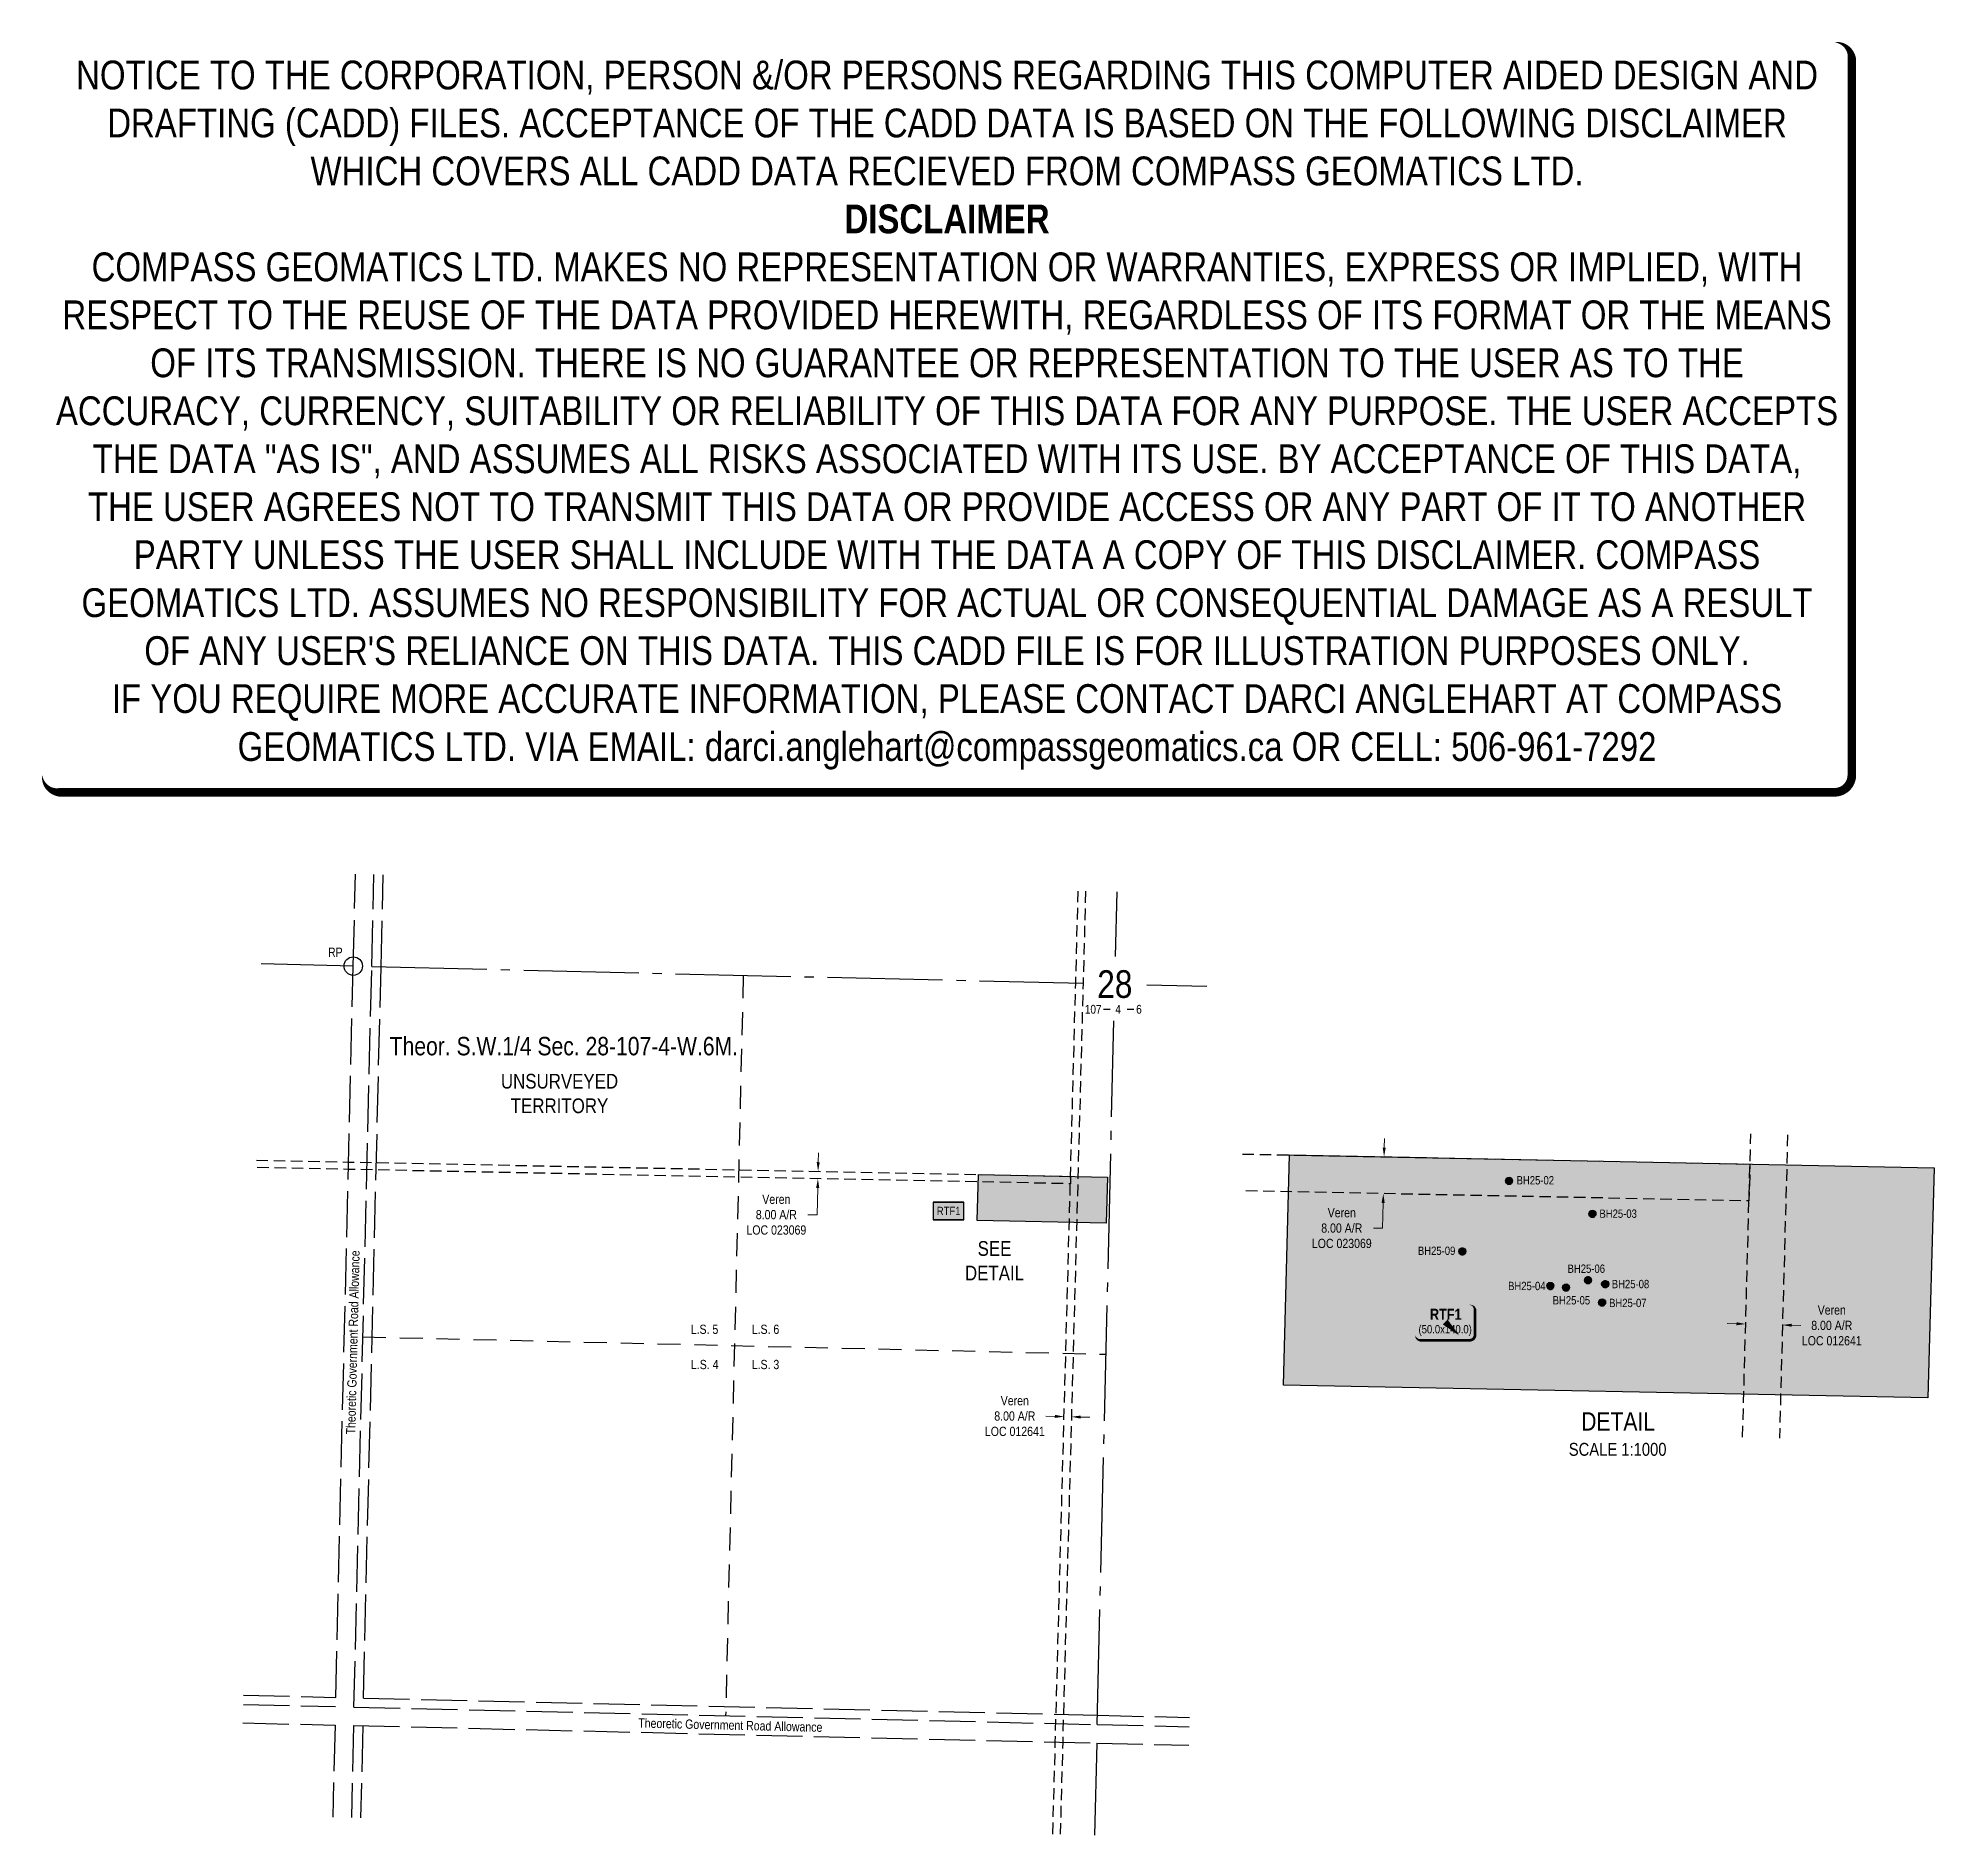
# Model space of a CAD drawing. Extents: x 405088 to 407147, y 6464324 to 6466275.
import ezdxf
from ezdxf.enums import TextEntityAlignment as Align

# ---------------------------------------------------------------- set-up
doc = ezdxf.new("R2010")
doc.units = 0
doc.header["$LTSCALE"] = 5
doc.header["$PDSIZE"] = 0.5
for name, pattern in [('foc-ACCESSROAD', [3.75, 2.5, -1.25]), ('foc-LSD', [8, 5, -3]), ('foc-QUARTERLINE', [33, 25, -3, 2, -3]), ('foc-UNSURVEYED', [12.5, 10, -2.5])]:
    doc.linetypes.add(name, pattern=pattern)
doc.layers.get('Defpoints').update_dxf_attribs({"color": 9})
for name, color, linetype in [('10', 1, 'Continuous'), ('35', 37, 'Continuous'), ('9', 3, 'Continuous'), ('C-AR', 13, 'foc-ACCESSROAD'), ('C-SYMBOL', 7, 'Continuous'), ('DETAIL-T', 7, 'Continuous'), ('L-QSEC', 8, 'foc-QUARTERLINE'), ('L-ROAD-T', 7, 'Continuous'), ('L-SECLBL', 7, 'Continuous'), ('L-SECTION-LSD', 7, 'foc-LSD'), ('L-UNS-T', 3, 'Continuous'), ('L-USEC', 7, 'foc-UNSURVEYED'), ('P-TEMP-BLOCKS', 250, 'Continuous'), ('P-TEMP-H', 41, 'Continuous'), ('P-TEMP_WORKSPACE', 46, 'Continuous')]:
    doc.layers.add(name, color=color, linetype=linetype)
doc.layers.add('C-AR-T', color=13, linetype='Continuous', lineweight=9)
doc.layers.add('DISCLAIMER', color=7, linetype='Continuous', plot=False)
doc.layers.add('P-100m WELL BORE BUFFER', color=7, linetype='Continuous', true_color=0xf5ffd6)
doc.styles.add('100L', font='ARIALN.TTF', dxfattribs={"height": 11})
doc.styles.add('175L', font='ARIALN.TTF', dxfattribs={"height": 20})
doc.styles.add('80', font='ARIALN.TTF', dxfattribs={"height": 10})
doc.styles.add('80CG', font='ARIALN.TTF', dxfattribs={"height": 10})
doc.styles.add('80L', font='ARIALN.TTF', dxfattribs={"height": 10})
doc.styles.add('BOLD', font='ARIALNB.TTF')
doc.styles.add('SIMPLEX', font='ARIALN.TTF')
doc.dimstyles.new('Compass 5 000', dxfattribs={"dimscale": 5, "dimtxt": 9, "dimasz": 2, "dimexe": 0.2, "dimexo": 0.0625, "dimgap": 0.5, "dimtad": 0, "dimtih": 1, "dimtoh": 1, "dimzin": 0, "dimdsep": 46, "dimtxsty": '80CG', "dimcen": 0.1, "dimse1": 1, "dimse2": 1, "dimclrd": 256, "dimclrt": 256, "dimaunit": 1, "dimadec": 4, "dimazin": 0, "dimtfac": 0.06, "dimtofl": 0, "dimtmove": 0, "dimatfit": 1, "dimfxl": 0.2, "dimtolj": 1, "dimtzin": 0, "dimlwd": -1, "dimarcsym": 0})

# ---------------------------------------------------------------- blocks, each defined once
blk = doc.blocks.new('L-SECLBL')
at = {"layer": '9', "color": 7}
for p, q in [((-5.1, -27.8), (-12.3, -27.8)), ((20.7, -27.8), (13.5, -27.8))]:
    blk.add_line(p, q, dxfattribs=at)
at = {"layer": '10', "color": 2, "style": 'SIMPLEX'}
blk.add_attdef('SEC', text='', height=30, dxfattribs=at).set_placement((0, 0), align=Align.MIDDLE)
at = {"layer": '10', "color": 5, "style": '80L'}
blk.add_attdef('TWP', text='', height=9.5, dxfattribs=at).set_placement((-14.4, -27.4), align=Align.MIDDLE_RIGHT)
blk.add_attdef('RGE', text='', height=9.5, dxfattribs=at).set_placement((3.6, -27.4), align=Align.MIDDLE_CENTER)
blk.add_attdef('MER', text='', height=9.5, dxfattribs=at).set_placement((23.2, -27.4), align=Align.MIDDLE_LEFT)
blk = doc.blocks.new('*D32')
at = {"layer": 'C-AR-T', "transparency": 16777216}
for p, q in [((405935.3, 6465054.6), (405935.5, 6465064.6)), ((405934.7, 6465026.6), (405934.1, 6464997.5)), ((405934.1, 6464997.5), (405924.1, 6464997.5))]:
    blk.add_line(p, q, dxfattribs=at)
for points in [[(405933.6, 6465054.6), (405936.9, 6465054.5), (405935.1, 6465044.6)], [(405933, 6465026.6), (405936.4, 6465026.5), (405934.9, 6465036.6)]]:
    blk.add_solid(points, dxfattribs=at)
at = {"layer": 'Defpoints', "color": 0, "transparency": 16777216}
for p in [(405895.2, 6465037.4), (405895.4, 6465045.4), (405934.9, 6465036.6)]:
    blk.add_point(p, dxfattribs=at)
at = {"layer": 'C-AR-T', "transparency": 16777216, "insert": (405889.8, 6464997.5), "char_height": 10, "attachment_point": 5, "style": '80CG'}
blk.add_mtext('\\A1;Veren\\P8.00 A/R\\PLOC 023069', dxfattribs=at)
blk = doc.blocks.new('*D33')
at = {"layer": 'C-AR-T', "transparency": 16777216}
for p, q in [((406192.2, 6464778.5), (406182.2, 6464778.8)), ((406220.2, 6464777.8), (406230.2, 6464777.5))]:
    blk.add_line(p, q, dxfattribs=at)
for points in [[(406192.2, 6464780.2), (406192.1, 6464776.8), (406202.2, 6464778.2)], [(406220.2, 6464779.4), (406220.1, 6464776.1), (406210.2, 6464778)]]:
    blk.add_solid(points, dxfattribs=at)
at = {"layer": 'Defpoints', "color": 0, "transparency": 16777216}
for p in [(406202.2, 6464778.2), (406202.3, 6464781.9), (406210.3, 6464781.6)]:
    blk.add_point(p, dxfattribs=at)
at = {"layer": 'C-AR-T', "transparency": 16777216, "insert": (406148.7, 6464778.8), "char_height": 10, "attachment_point": 5, "style": '80CG'}
blk.add_mtext('\\A1;Veren\\P8.00 A/R\\PLOC 012641', dxfattribs=at)
blk = doc.blocks.new('*U34')
at = {"layer": '35', "color": 3}
blk.add_circle((0, 0), 10, dxfattribs=at)
at = {"layer": '35', "color": 3, "style": '80'}
blk.add_attdef('RP_001', (-27.4, 10.1), '', height=10, dxfattribs=at)
blk = doc.blocks.new('*X36')
at = {"color": 0}
for p, q in [((102.1, -2061.6), (108.8, -2061.6)), ((102.1, -2068.4), (108.8, -2068.4)), ((102.2, -2061.7), (108.8, -2061.7)), ((102.2, -2068.3), (108.7, -2068.3)), ((102.3, -2061.4), (108.6, -2061.4)), ((102.3, -2061.9), (108.6, -2061.9)), ((102.3, -2068.1), (108.6, -2068.1)), ((102.3, -2068.6), (108.7, -2068.6)), ((102.5, -2061.2), (108.5, -2061.2)), ((102.5, -2062), (108.4, -2062)), ((102.5, -2068), (108.4, -2068)), ((102.5, -2068.7), (108.5, -2068.7)), ((102.6, -2062.2), (108.3, -2062.2)), ((102.7, -2061.1), (108.2, -2061.1)), ((102.7, -2067.8), (108.3, -2067.8)), ((102.7, -2068.9), (108.3, -2068.9)), ((102.8, -2062.3), (108.1, -2062.3)), ((102.8, -2067.7), (108.1, -2067.7)), ((102.9, -2060.9), (108, -2060.9)), ((102.9, -2069.1), (108, -2069.1)), ((103, -2062.5), (108, -2062.5)), ((103, -2067.5), (108, -2067.5)), ((103.1, -2062.7), (107.8, -2062.7)), ((103.1, -2067.3), (107.8, -2067.3)), ((103.2, -2060.8), (107.7, -2060.8)), ((103.2, -2069.2), (107.8, -2069.2)), ((103.3, -2062.8), (107.7, -2062.8)), ((103.3, -2067.2), (107.6, -2067.2)), ((103.4, -2063), (107.5, -2063)), ((103.4, -2067), (107.5, -2067)), ((103.5, -2060.6), (107.4, -2060.6)), ((103.5, -2069.4), (107.4, -2069.4)), ((103.6, -2063.1), (107.3, -2063.1)), ((103.6, -2066.9), (107.3, -2066.9)), ((103.7, -2063.3), (107.2, -2063.3)), ((103.8, -2066.7), (107.2, -2066.7)), ((103.9, -2060.5), (107, -2060.5)), ((103.9, -2063.4), (107, -2063.4)), ((103.9, -2066.6), (107, -2066.6)), ((103.9, -2069.5), (107.1, -2069.5)), ((104.1, -2063.6), (106.9, -2063.6)), ((104.1, -2066.4), (106.9, -2066.4)), ((104.2, -2063.7), (106.7, -2063.7)), ((104.2, -2066.2), (106.7, -2066.2)), ((104.4, -2063.9), (106.6, -2063.9)), ((104.4, -2066.1), (106.6, -2066.1)), ((104.4, -2069.7), (106.5, -2069.7)), ((104.5, -2060.3), (106.5, -2060.3)), ((104.5, -2064.1), (106.4, -2064.1)), ((104.5, -2065.9), (106.4, -2065.9)), ((104.7, -2064.2), (106.3, -2064.2)), ((104.7, -2065.8), (106.2, -2065.8)), ((104.8, -2064.4), (106.1, -2064.4)), ((104.8, -2065.6), (106.1, -2065.6)), ((105, -2064.5), (105.9, -2064.5)), ((105, -2065.5), (105.9, -2065.5)), ((105.1, -2064.7), (105.8, -2064.7)), ((105.2, -2065.3), (105.8, -2065.3)), ((105.3, -2064.8), (105.6, -2064.8)), ((105.3, -2065.2), (105.6, -2065.2))]:
    blk.add_line(p, q, dxfattribs=at)
blk = doc.blocks.new('Pile')
h = blk.add_hatch(color=255)
h.dxf.hatch_style = 1
edge = h.paths.add_edge_path()
edge.add_arc((0, 0), 0.868, 0, 360)
at = {"color": 224}
for p, q in [((0.54, -0.54), (-0.54, 0.54)), ((-0.54, -0.54), (0.54, 0.54))]:
    blk.add_line(p, q, dxfattribs=at)
blk.add_circle((0, 0), 0.768, dxfattribs=at)
at = {"color": 224, "xscale": 0.16, "yscale": 0.16, "zscale": 0.16}
blk.add_blockref('*X36', (-16.87, 330.4), dxfattribs=at)
blk = doc.blocks.new('*D37')
at = {"layer": 'C-AR-T', "transparency": 16777216}
for p, q in [((406549.8, 6465070.4), (406550, 6465080.4)), ((406548.6, 6465010.4), (406548, 6464982.9)), ((406548, 6464982.9), (406538, 6464982.9))]:
    blk.add_line(p, q, dxfattribs=at)
for points in [[(406548.1, 6465070.4), (406551.4, 6465070.3), (406549.6, 6465060.4)], [(406546.9, 6465010.4), (406550.3, 6465010.3), (406548.8, 6465020.4)]]:
    blk.add_solid(points, dxfattribs=at)
at = {"layer": 'Defpoints', "color": 0, "transparency": 16777216}
for p in [(406549.6, 6465060.4), (406573.7, 6465059.9), (406572.9, 6465019.9)]:
    blk.add_point(p, dxfattribs=at)
at = {"layer": 'C-AR-T', "transparency": 16777216, "insert": (406503.7, 6464982.9), "char_height": 10, "attachment_point": 5, "style": '80CG'}
blk.add_mtext('\\A1;Veren\\P8.00 A/R\\PLOC 023069', dxfattribs=at)
blk = doc.blocks.new('*D38')
at = {"layer": 'C-AR-T', "transparency": 16777216}
for p, q in [((406932.2, 6464879.1), (406922.2, 6464879.3)), ((406992.2, 6464877.5), (407002.2, 6464877.2))]:
    blk.add_line(p, q, dxfattribs=at)
for points in [[(406932.3, 6464880.7), (406932.2, 6464877.4), (406942.2, 6464878.8)], [(406992.2, 6464879.1), (406992.1, 6464875.8), (406982.2, 6464877.7)]]:
    blk.add_solid(points, dxfattribs=at)
at = {"layer": 'Defpoints', "color": 0, "transparency": 16777216}
for p in [(406942.4, 6464887.2), (406982.4, 6464886.1), (406982.2, 6464877.7)]:
    blk.add_point(p, dxfattribs=at)
at = {"layer": 'C-AR-T', "transparency": 16777216, "insert": (407035.7, 6464877.2), "char_height": 10, "attachment_point": 5, "style": '80CG'}
blk.add_mtext('\\A1;Veren\\P8.00 A/R\\PLOC 012641', dxfattribs=at)
blk = doc.blocks.new('*U39')
at = {"true_color": 0xff8aff}
h = blk.add_hatch(color=211, dxfattribs=at)
edge = h.paths.add_edge_path()
edge.add_line((-26.5, -20), (26.5, -20))
edge.add_arc((26.5, -14), 6, 270, 360)
edge.add_line((32.5, -14), (32.5, 12.5))
edge.add_arc((26.5, 12.5), 6, 0, 90)
edge.add_line((26.5, 18.5), (-26.5, 18.5))
edge.add_arc((-26.5, 12.5), 6, 90, 180)
edge.add_line((-32.5, 12.5), (-32.5, -14))
edge.add_arc((-26.5, -14), 6, 180, 270)
at = {"color": 250, "flags": 128}
blk.add_lwpolyline([(-26.5, -20, 3, 3, 0), (26.5, -20, 3, 3, 0.414214), (32.5, -14, 3, 3, 0), (32.5, 12.5, 3, 0, 0.414214), (26.5, 18.5, 0, 0, 0), (-26.5, 18.5, 0, 0, 0.414214), (-32.5, 12.5, 0, 0, 0), (-32.5, -14, 0, 3, 0.414214)], format="xyseb", close=True, dxfattribs=at)
at = {"flags": 128}
blk.add_lwpolyline([(15.1, -14.7, 0, 7.5, 0), (0, 0, 0, 0, 0)], format="xyseb", dxfattribs=at)
at = {"color": 250}
for tag, p, height, style in [('TEMP_AREA_W1_001', (-9.2, 2.2), 12, 'BOLD'), ('ENTER_TEXT_001', (-30.7, -12.5), 9, '80')]:
    blk.add_attdef(tag, p, '', height=height, dxfattribs=dict(at, style=style))
blk = doc.blocks.new('Temp_Area_Small_Pink')
at = {"true_color": 0xff8aff}
h = blk.add_hatch(color=211, dxfattribs=at)
h.dxf.hatch_style = 1
h.paths.add_polyline_path([(-16.8, -9.4), (16.3, -9.4), (16.3, 9.1), (-16.8, 9.1)])
at = {"color": 250}
for points in [[(-17, -9.6), (16.5, -9.6), (16.5, 9.3), (-17, 9.3)], [(-16.9, -9.5), (16.4, -9.5), (16.4, 9.2), (-16.9, 9.2)]]:
    blk.add_lwpolyline(points, close=True, dxfattribs=at)
at = {"color": 250, "style": '80L'}
blk.add_attdef('TEMPORARY', text='', height=9, dxfattribs=at).set_placement((0, -0.1), align=Align.MIDDLE_CENTER)
blk = doc.blocks.new('Disclaimer_Legal')
at = {"layer": 'DISCLAIMER', "color": 254, "flags": 128}
blk.add_lwpolyline([(-3612.9, -1104.6, 37.5, 37.5, 0), (4096.1, -1104.6, 37.5, 37.5, 0.414214), (4171.1, -1029.6, 37.5, 37.5, 0), (4171.1, 2078.7, 37.5, 0, 0.414214), (4096.1, 2153.7, 0, 0, 0), (-3612.9, 2153.7, 0, 0, 0.414214), (-3687.9, 2078.7, 0, 0, 0), (-3687.9, -1029.6, 0, 37.5, 0.414214)], format="xyseb", close=True, dxfattribs=at)
at = {"layer": 'DISCLAIMER', "color": 254, "insert": (241.6, 533.9), "char_height": 125, "width": 7717.568, "attachment_point": 5, "style": '80'}
blk.add_mtext('NOTICE TO THE CORPORATION, PERSON &/OR PERSONS REGARDING THIS COMPUTER AIDED DESIGN AND DRAFTING (CADD) FILES. ACCEPTANCE OF THE CADD DATA IS BASED ON THE FOLLOWING DISCLAIMER WHICH COVERS ALL CADD DATA RECIEVED FROM COMPASS GEOMATICS LTD.\\P{\\fArial Narrow|b1|i0|c0|p34;DISCLAIMER}\\PCOMPASS GEOMATICS LTD. MAKES NO REPRESENTATION OR WARRANTIES, EXPRESS OR IMPLIED, WITH RESPECT TO THE REUSE OF THE DATA PROVIDED HEREWITH, REGARDLESS OF ITS FORMAT OR THE MEANS OF ITS TRANSMISSION. THERE IS NO GUARANTEE OR REPRESENTATION TO THE USER AS TO THE ACCURACY, CURRENCY, SUITABILITY OR RELIABILITY OF THIS DATA FOR ANY PURPOSE. THE USER ACCEPTS THE DATA "AS IS", AND ASSUMES ALL RISKS ASSOCIATED WITH ITS USE. BY ACCEPTANCE OF THIS DATA, THE USER AGREES NOT TO TRANSMIT THIS DATA OR PROVIDE ACCESS OR ANY PART OF IT TO ANOTHER PARTY UNLESS THE USER SHALL INCLUDE WITH THE DATA A COPY OF THIS DISCLAIMER. COMPASS GEOMATICS LTD. ASSUMES NO RESPONSIBILITY FOR ACTUAL OR CONSEQUENTIAL DAMAGE AS A RESULT OF ANY USER\'S RELIANCE ON THIS DATA. THIS CADD FILE IS FOR ILLUSTRATION PURPOSES ONLY.\\PIF YOU REQUIRE MORE ACCURATE INFORMATION, PLEASE CONTACT DARCI ANGLEHART AT COMPASS GEOMATICS LTD. VIA EMAIL: darci.anglehart@compassgeomatics.ca OR CELL: 506-961-7292', dxfattribs=at)

msp = doc.modelspace()

# ---------------------------------------------------------------- hatches: boundary and pattern name
at = {"layer": 'P-TEMP-H'}
h = msp.add_hatch(color=256, dxfattribs=at)
h.dxf.hatch_style = 1
h.paths.add_polyline_path([(406446.981, 6465062.4), (407146.771, 6465048.505), (407140.052, 6464798.595), (406440.262, 6464812.49)])
h = msp.add_hatch(color=256, dxfattribs=at)
h.dxf.hatch_style = 1
h.paths.add_polyline_path([(406109.221, 6465041.122), (406249.179, 6465038.342), (406247.835, 6464988.361), (406107.878, 6464991.14)])

# ---------------------------------------------------------------- linework, layer by layer
at = {"layer": 'C-AR', "flags": 128}
for points in [[(406189.997, 6464324.833), (406192.684, 6464424.792), (406193.495, 6464454.946), (406208.987, 6465031.139), (406209.202, 6465039.136), (406214.843, 6465248.99), (406217.531, 6465348.958)], [(406225.528, 6465348.77), (406222.841, 6465248.803), (406201.493, 6464454.758), (406200.682, 6464424.605), (406197.994, 6464324.645)], [(406938.909, 6464755.856), (406945.809, 6465012.485), (406946.883, 6465052.474), (406947.767, 6465085.374)], [(406987.75, 6465084.299), (406978.891, 6464754.781)], [(405325.327, 6465056.687), (405425.308, 6465054.701), (405455.466, 6465054.103), (406209.202, 6465039.136), (406208.987, 6465031.139), (405455.275, 6465046.1), (405425.116, 6465046.698), (405325.135, 6465048.683)], [(406395.832, 6465063.416), (406946.883, 6465052.474), (406945.809, 6465012.485), (406395.038, 6465023.418)]]:
    msp.add_lwpolyline(points, dxfattribs=at)
at = {"layer": 'L-QSEC'}
for p, q in [((406257.994, 6465277.989), (406259.659, 6465347.968)), ((405430.414, 6465267.438), (405330.441, 6465269.789)), ((405450.528, 6465266.965), (406222.767, 6465248.807)), ((406292.03, 6465247.179), (406357.253, 6465245.645)), ((406238.15, 6464443.853), (406256.329, 6465208.009)), ((406237.672, 6464423.739), (406235.294, 6464323.768))]:
    msp.add_line(p, q, dxfattribs=at)
at = {"layer": 'L-SECTION-LSD'}
for p, q in [((405853.897, 6465257.481), (405834.683, 6464453.341)), ((405440.879, 6464864.891), (406247.715, 6464845.918))]:
    msp.add_line(p, q, dxfattribs=at)
at = {"layer": 'L-USEC'}
for p, q in [((405430.414, 6465267.438), (405432.813, 6465367.41)), ((405450.528, 6465266.956), (405452.928, 6465366.937)), ((405460.57, 6465266.729), (405462.969, 6465366.701)), ((405411.357, 6464473.343), (405430.414, 6465267.438)), ((405431.23, 6464462.828), (405450.528, 6465266.956)), ((405441.512, 6464472.634), (405460.57, 6465266.729)), ((405311.384, 6464475.693), (405411.357, 6464473.343)), ((405311.143, 6464465.652), (405411.106, 6464463.302)), ((405431.23, 6464462.828), (406238.145, 6464443.853)), ((405441.512, 6464472.634), (406238.389, 6464453.894)), ((406238.389, 6464453.894), (406338.361, 6464451.543)), ((405310.661, 6464445.538), (405410.633, 6464443.187)), ((405410.633, 6464443.187), (405408.234, 6464343.217)), ((405430.747, 6464442.714), (405428.349, 6464342.744)), ((405430.747, 6464442.714), (406237.672, 6464423.739)), ((405440.788, 6464442.478), (405438.389, 6464342.508)), ((406238.144, 6464443.853), (406338.122, 6464441.503)), ((406237.672, 6464423.739), (406337.643, 6464421.388))]:
    msp.add_line(p, q, dxfattribs=at)
at = {"layer": 'P-TEMP_WORKSPACE'}
for points in [[(406446.981, 6465062.4), (407146.771, 6465048.505), (407140.052, 6464798.595), (406440.262, 6464812.49)], [(406109.221, 6465041.122), (406249.179, 6465038.342), (406247.835, 6464988.361), (406107.878, 6464991.14)]]:
    msp.add_lwpolyline(points, close=True, dxfattribs=at)

# ---------------------------------------------------------------- block references
for name, p, xscale, yscale, zscale in [('Disclaimer_Legal', (406014.713, 6465732.364), 0.25, 0.25, 0.25), ('Pile', (406685.316, 6465034.314), 4.998184999999999, 4.998184999999999, 4.998184999999999), ('Pile', (406775.813, 6464998.453), 4.998184999999999, 4.998184999999999, 4.998184999999999), ('Pile', (406634.592, 6464957.722), 4.998184999999999, 4.998184999999999, 4.998184999999999), ('Pile', (406771.051, 6464926.472), 4.998184999999999, 4.998184999999999, 4.998184999999999), ('Pile', (406789.672, 6464922.206), 4.998184999999999, 4.998184999999999, 4.998184999999999), ('Pile', (406730.175, 6464920.166), 4.998184999999999, 4.998184999999999, 4.998184999999999), ('Pile', (406747.196, 6464918.426), 4.998184999999999, 4.998184999999999, 4.998184999999999), ('Pile', (406786.346, 6464902.185), 4.998184999999999, 4.998184999999999, 4.998184999999999)]:
    msp.add_blockref(name, p, dxfattribs=dict(xscale=xscale, yscale=yscale, zscale=zscale))
msp.add_blockref('*U34', (405430.414, 6465267.438)).add_auto_attribs({'RP_001': 'RP'})
at = {"layer": 'L-SECLBL'}
msp.add_blockref('L-SECLBL', (406257.281, 6465247.996), dxfattribs=at).add_auto_attribs({'SEC': '28', 'TWP': '107', 'RGE': '4', 'MER': '6'})
at = {"layer": 'P-100m WELL BORE BUFFER', "xscale": 0.999637, "yscale": 0.999637, "zscale": 0.999637}
msp.add_blockref('Temp_Area_Small_Pink', (406076.89, 6465001.646), dxfattribs=at).add_auto_attribs({'TEMPORARY': 'RTF1'})
at = {"layer": 'P-TEMP-BLOCKS'}
ref = msp.add_blockref('*U39', (406615.936, 6464881.094), dxfattribs=dict(at, xscale=0.999637, yscale=0.999637, zscale=0.999637))
ref.add_attrib('TEMP_AREA_W1_001', 'RTF1', (406599.374, 6464883.338), dxfattribs={"layer": '0', "color": 250, "height": 11.9956, "style": 'BOLD'})
ref.add_attrib('ENTER_TEXT_001', '(50.0x140.0)', (406587.003, 6464868.629), dxfattribs={"layer": '0', "color": 250, "height": 8.99673, "style": '80'})

# ---------------------------------------------------------------- texts
at = {"color": 224, "char_height": 8.9967, "attachment_point": 1, "style": '80L'}
for s, insert in [('BH25-02', (406693.51, 6465039.396)), ('BH25-03', (406783.432, 6465003.141)), ('BH25-09', (406586.339, 6464962.83)), ('BH25-06', (406748.828, 6464943.363)), ('BH25-08', (406796.824, 6464926.672)), ('BH25-04', (406684.25, 6464924.603)), ('BH25-05', (406732.682, 6464909.069)), ('BH25-07', (406793.92, 6464906.184))]:
    msp.add_mtext_dynamic_manual_height_columns(s, width=31.31565, gutter_width=45, heights=[0], dxfattribs=dict(at, insert=insert))
at = {"layer": 'C-SYMBOL', "color": 3, "style": '175L'}
msp.add_text('Theor. S.W.1/4 Sec. 28-107-4-W.6M.', height=20, dxfattribs=at).set_placement((405659.064, 6465164.581), align=Align.BOTTOM_CENTER)
at = {"layer": 'DETAIL-T', "color": 3, "style": '80CG'}
for s, insert, char_height, width, attachment_point in [('SEE\\PDETAIL', (406126.66, 6464947.481), 16, 63.63613, 5), ('\\pi13.94;DETAIL\\P\\pi0.46289;{\\H0.7x;SCALE 1:1000}', (406749.692, 6464783.034), 20, 105.50559, 1)]:
    msp.add_mtext(s, dxfattribs=dict(at, insert=insert, char_height=char_height, width=width, attachment_point=attachment_point))
at = {"layer": 'L-ROAD-T', "style": '80L'}
for rotation, p in [(88.625261, (405430.002, 6464858.806)), (358.652923, (405839.823, 6464443.203))]:
    msp.add_text('Theoretic Government Road Allowance', height=10, rotation=rotation, dxfattribs=at).set_placement(p, align=Align.MIDDLE_CENTER)
at = {"layer": 'L-UNS-T', "color": 3, "insert": (405654.367, 6465129.021), "char_height": 16, "attachment_point": 5, "style": '80L'}
msp.add_mtext_dynamic_manual_height_columns('UNSURVEYED TERRITORY', width=126.41375, gutter_width=47.5, heights=[0], dxfattribs=at)

# ---------------------------------------------------------------- dimensions: what is measured, and where the dimension line sits
at = {"layer": 'C-AR-T'}
for base, p1, p2, angle, picture, middle in [((406549.579, 6465060.363), (406572.862, 6465019.888), (406573.656, 6465059.885), 88.862471, '*D37', (406503.728, 6464982.947)), ((405934.913, 6465036.579), (405895.384, 6465045.368), (405895.225, 6465037.367), 268.862814, '*D32', (405889.824, 6464997.536))]:
    dim = msp.add_linear_dim(base=base, p1=p1, p2=p2, angle=angle, text='Veren\\P8.00 A/R\\PLOC 023069', dimstyle='Compass 5 000', dxfattribs=at)
    dim.commit()
    dim.dimension.update_dxf_attribs({"geometry": picture, "text_midpoint": middle, "dimtype": 161})
for p1, p2, distance, picture, middle in [((406942.44, 6464887.191), (406982.422, 6464886.116), -8.396, '*D38', (407035.702, 6464877.185)), ((406210.281, 6464781.637), (406202.284, 6464781.852), 3.614, '*D33', (406148.681, 6464778.777))]:
    dim = msp.add_aligned_dim(p1=p1, p2=p2, distance=distance, text='Veren\\P8.00 A/R\\PLOC 012641', dimstyle='Compass 5 000', dxfattribs=at)
    dim.commit()
    dim.dimension.update_dxf_attribs({"geometry": picture, "text_midpoint": middle})

# ---------------------------------------------------------------- next in the draw order: texts
at = {"layer": 'L-SECTION-LSD', "char_height": 10, "attachment_point": 1, "style": '100L', "bg_fill": 3, "box_fill_scale": 1.5, "bg_fill_color": 256, "bg_fill_transparency": 0}
for s, width, insert in [('\\pi1.7586;L.S. 5', 30.40114, (405795.079, 6464878.078)), ('L.S. 6', 30.48313, (405863.039, 6464878.078)), ('\\pi1.986;L.S. 4', 30.53989, (405795.079, 6464839.794)), ('L.S. 3', 30.37591, (405863.039, 6464839.794))]:
    msp.add_mtext_dynamic_manual_height_columns(s, width=width, gutter_width=55, heights=[0], dxfattribs=dict(at, insert=insert))

doc.saveas('drawing.dxf')
